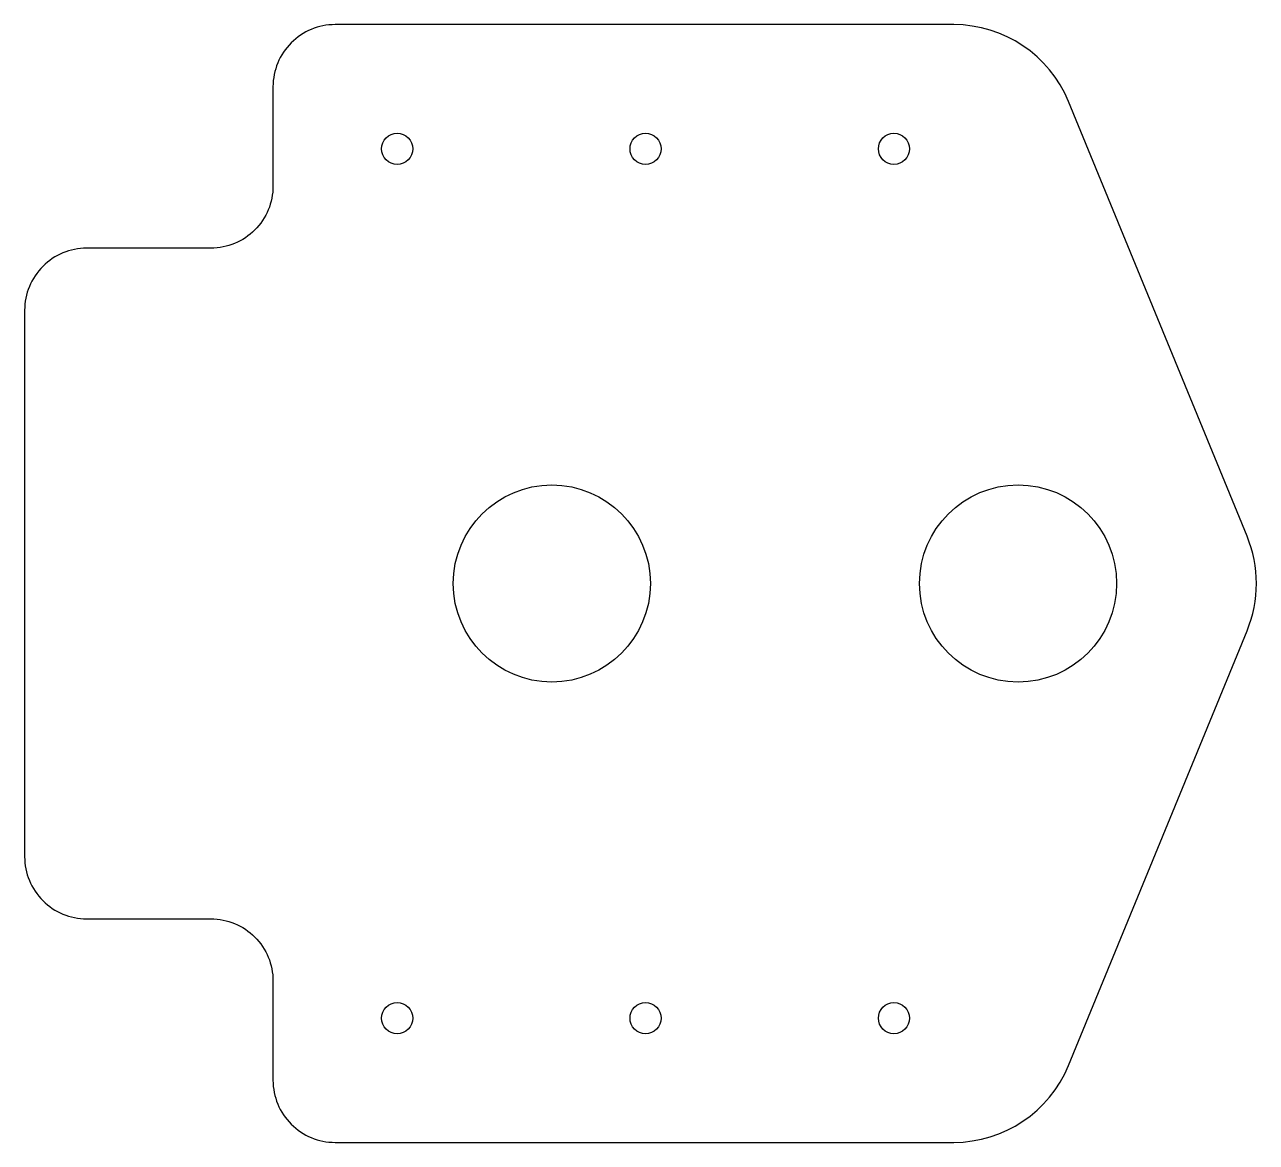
# Model space of a CAD drawing. Header units: millimetres. Extents: x -90 to 9.2, y 0 to 90.
import ezdxf

# ---------------------------------------------------------------- set-up
doc = ezdxf.new("R2010")
doc.units = ezdxf.units.MM

msp = doc.modelspace()

# ---------------------------------------------------------------- linework, layer by layer
msp.add_lwpolyline([(-75, 18, -0.414214), (-70, 13), (-70, 5, 0.414214), (-65, 0), (-15.183, 0, 0.304177), (-5.933, 6.201), (8.44, 41.201, 0.197333), (8.44, 48.799), (-5.933, 83.799, 0.304177), (-15.183, 90), (-65, 90, 0.414214), (-70, 85), (-70, 77, -0.414214), (-75, 72), (-85, 72, 0.414214), (-90, 67), (-90, 23, 0.414214), (-85, 18)], format="xyb", close=True)
for centre, radius in [((-60, 80), 1.25), ((-40, 80), 1.25), ((-20, 80), 1.25), ((-47.545, 45), 7.937), ((-10, 45), 7.938), ((-60, 10), 1.25), ((-40, 10), 1.25), ((-20, 10), 1.25)]:
    msp.add_circle(centre, radius)

doc.saveas('drawing.dxf')
